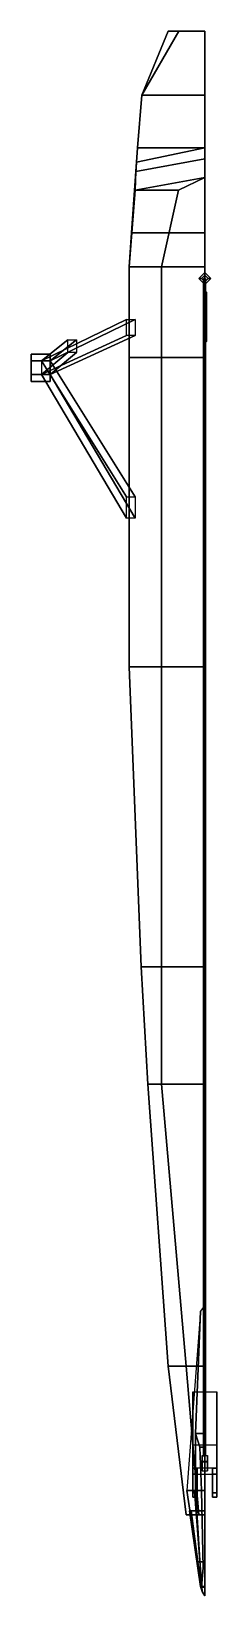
# Model space of a CAD drawing. Extents: x -2 to 0.1, y -9.4 to 9.
import ezdxf

# ---------------------------------------------------------------- set-up
doc = ezdxf.new("R2010")
doc.units = 0
doc.layers.get('0').update_dxf_attribs({"linetype": 'CONTINUOUS'})

msp = doc.modelspace()

# ---------------------------------------------------------------- linework, layer by layer
for points in [[(-0.74, 8.22, 2.94), (-0.74, 8.22, 3.65), (-0.304, 8.97, 3.244), (-0.43, 8.97, 2.94)], [(-0.74, 8.22, 3.65), (0, 8.22, 3.65), (0, 8.97, 3.37), (-0.304, 8.97, 3.244)], [(0, 8.22, 2.24), (-0.74, 8.22, 2.24), (-0.304, 8.97, 2.636), (0, 8.97, 2.51)], [(-0.74, 8.22, 2.24), (-0.74, 8.22, 2.94), (-0.43, 8.97, 2.94), (-0.304, 8.97, 2.636)], [(-0.79, 7.6, 3.79), (-0.74, 8.22, 3.65), (-0.74, 8.22, 2.24), (-0.79, 7.6, 2.08)], [(0, 7.6, 3.79), (0, 8.22, 3.65), (-0.74, 8.22, 3.65), (-0.79, 7.6, 3.79)], [(-0.74, 8.22, 2.24), (0, 8.22, 2.24), (0, 7.6, 2.08), (-0.79, 7.6, 2.08)], [(-0.79, 7.6, 3.79), (-0.79, 7.6, 2.08), (-0.86, 6.6, 1.89), (-0.86, 6.6, 3.79)], [(-0.86, 6.6, 1.89), (-0.79, 7.6, 2.08), (0, 7.6, 2.08), (0, 6.6, 1.89)], [(0, 7.47, 4.07), (0, 7.6, 3.79), (-0.802, 7.429, 3.79), (-0.81, 7.32, 4.02)], [(0, 7.6, 3.79), (0, 7.6, 3.79), (-0.79, 7.6, 3.79), (-0.802, 7.429, 3.79)], [(-0.81, 7.32, 4.02), (-0.802, 7.429, 3.79), (-0.824, 7.111, 3.79), (-0.82, 7.1, 4.26)], [(0, 7.25, 4.26), (0, 7.47, 4.07), (-0.81, 7.32, 4.02), (-0.82, 7.1, 4.26)], [(0, 7.25, 4.26), (0, 7.25, 4.26), (-0.82, 7.1, 4.26), (-0.31, 7.1, 4.26)], [(0, 6.2, 4.4), (0, 7.25, 4.26), (-0.31, 7.1, 4.26), (-0.51, 6.2, 4.4)], [(-0.82, 7.1, 4.26), (-0.824, 7.111, 3.79), (-0.89, 6.2, 3.79), (-0.89, 6.2, 4.26)], [(-0.31, 7.1, 4.26), (-0.82, 7.1, 4.26), (-0.89, 6.2, 4.26), (-0.51, 6.2, 4.4)], [(-0.86, 6.6, 3.79), (-0.86, 6.6, 1.89), (-0.89, 6.2, 1.78), (-0.89, 6.2, 3.79)], [(-0.89, 6.2, 1.78), (-0.86, 6.6, 1.89), (0, 6.6, 1.89), (0, 6.2, 1.78)], [(-0.89, 5.13, 1.65), (-0.89, 6.2, 1.78), (0, 6.2, 1.78), (0, 5.13, 1.65)], [(-0.89, 6.2, 4.26), (-0.89, 6.2, 1.78), (-0.89, 5.13, 1.65), (-0.89, 5.13, 4.26)], [(-0.51, 6.2, 4.4), (-0.89, 6.2, 4.26), (-0.89, 5.13, 4.26), (-0.51, 5.13, 4.52)], [(0, 5.13, 4.52), (0, 6.2, 4.4), (-0.51, 6.2, 4.4), (-0.51, 5.13, 4.52)], [(0, 6.13, 4.4), (-0.07, 6.06, 4.4), (-0.04, 6.06, 5.49), (0, 6.1, 5.49)], [(0.04, 6.06, 5.49), (0, 6.1, 5.49), (-0.04, 6.06, 5.49), (0, 6.02, 5.49)], [(0.07, 6.06, 4.4), (0, 6.13, 4.4), (0, 6.1, 5.49), (0.04, 6.06, 5.49)], [(-0.07, 6.06, 4.4), (0, 5.99, 4.4), (0, 6.02, 5.49), (-0.04, 6.06, 5.49)], [(-0.015, -7.796, 6.429), (0.007, -7.795, 6.442), (0.007, 6.061, 5.473), (-0.015, 6.06, 5.46)], [(0.007, -7.797, 6.416), (-0.015, -7.796, 6.429), (-0.015, 6.06, 5.46), (0.007, 6.059, 5.447)], [(-0.01, 5.883, 4.89), (-0.01, 5.917, 4.89), (-0.01, 5.827, 4.673), (-0.01, 5.803, 4.697)], [(-0.01, 5.917, 4.89), (0.02, 5.9, 4.89), (0.02, 5.815, 4.685), (-0.01, 5.827, 4.673)], [(-0.01, 5.803, 5.083), (-0.01, 5.827, 5.107), (-0.01, 5.917, 4.89), (-0.01, 5.883, 4.89)], [(-0.01, 5.827, 5.107), (0.02, 5.815, 5.095), (0.02, 5.9, 4.89), (-0.01, 5.917, 4.89)], [(0.02, 5.9, 4.89), (-0.01, 5.883, 4.89), (-0.01, 5.803, 4.697), (0.02, 5.815, 4.685)], [(0.02, 5.815, 5.095), (-0.01, 5.803, 5.083), (-0.01, 5.883, 4.89), (0.02, 5.9, 4.89)], [(0, 5.99, 4.4), (0.07, 6.06, 4.4), (0.04, 6.06, 5.49), (0, 6.02, 5.49)], [(0.007, -7.795, 6.442), (0.007, -7.797, 6.416), (0.007, 6.059, 5.447), (0.007, 6.061, 5.473)], [(-0.01, 5.803, 4.697), (-0.01, 5.827, 4.673), (-0.01, 5.61, 4.583), (-0.01, 5.61, 4.617)], [(-0.01, 5.827, 4.673), (0.02, 5.815, 4.685), (0.02, 5.61, 4.6), (-0.01, 5.61, 4.583)], [(-0.01, 5.61, 5.163), (-0.01, 5.61, 5.197), (-0.01, 5.827, 5.107), (-0.01, 5.803, 5.083)], [(-0.01, 5.61, 5.197), (0.02, 5.61, 5.18), (0.02, 5.815, 5.095), (-0.01, 5.827, 5.107)], [(0.02, 5.815, 4.685), (-0.01, 5.803, 4.697), (-0.01, 5.61, 4.617), (0.02, 5.61, 4.6)], [(0.02, 5.61, 5.18), (-0.01, 5.61, 5.163), (-0.01, 5.803, 5.083), (0.02, 5.815, 5.095)], [(-0.92, 5.58, 1.78), (-1.92, 5.09, 0.78), (-1.92, 4.93, 0.78), (-0.92, 5.39, 1.78)], [(-0.82, 5.58, 1.78), (-1.82, 5.09, 0.78), (-1.92, 5.09, 0.78), (-0.92, 5.58, 1.78)], [(-1.82, 4.93, 0.78), (-1.82, 5.09, 0.78), (-0.82, 5.58, 1.78), (-0.82, 5.39, 1.78)], [(0.02, 5.61, 4.46), (-0.01, 5.627, 4.46), (-0.01, 5.627, 4.59), (0.02, 5.61, 4.6)], [(-0.01, 5.627, 4.46), (-0.01, 5.593, 4.46), (-0.01, 5.593, 4.59), (-0.01, 5.627, 4.59)], [(0.02, 5.61, 4.6), (-0.01, 5.61, 4.617), (-0.01, 5.417, 4.697), (0.02, 5.405, 4.685)], [(-0.01, 5.61, 4.617), (-0.01, 5.61, 4.583), (-0.01, 5.393, 4.673), (-0.01, 5.417, 4.697)], [(-0.01, 5.61, 4.583), (0.02, 5.61, 4.6), (0.02, 5.405, 4.685), (-0.01, 5.393, 4.673)], [(0.02, 5.405, 5.095), (-0.01, 5.417, 5.083), (-0.01, 5.61, 5.163), (0.02, 5.61, 5.18)], [(-0.01, 5.417, 5.083), (-0.01, 5.393, 5.107), (-0.01, 5.61, 5.197), (-0.01, 5.61, 5.163)], [(-0.01, 5.393, 5.107), (0.02, 5.405, 5.095), (0.02, 5.61, 5.18), (-0.01, 5.61, 5.197)], [(-0.01, 5.593, 4.46), (0.02, 5.61, 4.46), (0.02, 5.61, 4.6), (-0.01, 5.593, 4.59)], [(-0.92, 5.39, 1.78), (-1.92, 4.93, 0.78), (-1.82, 4.93, 0.78), (-0.82, 5.39, 1.78)], [(-1.51, 5.34, 1.81), (-1.82, 5.09, 0.78), (-1.92, 5.09, 0.78), (-1.61, 5.34, 1.81)], [(-1.61, 5.34, 1.81), (-1.92, 5.09, 0.78), (-1.92, 4.93, 0.78), (-1.61, 5.19, 1.81)], [(-1.82, 4.93, 0.78), (-1.82, 5.09, 0.78), (-1.51, 5.34, 1.81), (-1.51, 5.19, 1.81)], [(0.02, 5.405, 4.685), (-0.01, 5.417, 4.697), (-0.01, 5.337, 4.89), (0.02, 5.32, 4.89)], [(-0.01, 5.417, 4.697), (-0.01, 5.393, 4.673), (-0.01, 5.303, 4.89), (-0.01, 5.337, 4.89)], [(0.02, 5.32, 4.89), (-0.01, 5.337, 4.89), (-0.01, 5.417, 5.083), (0.02, 5.405, 5.095)], [(-0.01, 5.337, 4.89), (-0.01, 5.303, 4.89), (-0.01, 5.393, 5.107), (-0.01, 5.417, 5.083)], [(-0.01, 5.393, 4.673), (0.02, 5.405, 4.685), (0.02, 5.32, 4.89), (-0.01, 5.303, 4.89)], [(-0.01, 5.303, 4.89), (0.02, 5.32, 4.89), (0.02, 5.405, 5.095), (-0.01, 5.393, 5.107)], [(-2.04, 5.17, 0.65), (-2.04, 5.09, 0.789), (-1.82, 5.09, 0.789), (-1.82, 5.17, 0.65)], [(-2.04, 5.09, 0.511), (-2.04, 5.17, 0.65), (-1.82, 5.17, 0.65), (-1.82, 5.09, 0.511)], [(-1.61, 5.19, 1.81), (-1.92, 4.93, 0.78), (-1.82, 4.93, 0.78), (-1.51, 5.19, 1.81)], [(-1.82, 5.17, 0.65), (-1.82, 5.09, 0.789), (-1.82, 4.93, 0.789), (-1.82, 5.09, 0.511)], [(-2.04, 5.09, 0.789), (-2.04, 4.93, 0.789), (-1.82, 4.93, 0.789), (-1.82, 5.09, 0.789)], [(-2.04, 4.93, 0.511), (-2.04, 5.09, 0.511), (-1.82, 5.09, 0.511), (-1.82, 4.93, 0.511)], [(-0.92, 3.49, 1.78), (-1.92, 5.09, 0.78), (-1.92, 4.93, 0.78), (-0.92, 3.24, 1.78)], [(-0.82, 3.49, 1.78), (-1.82, 5.09, 0.78), (-1.92, 5.09, 0.78), (-0.92, 3.49, 1.78)], [(-1.82, 4.93, 0.78), (-1.82, 5.09, 0.78), (-0.82, 3.49, 1.78), (-0.82, 3.24, 1.78)], [(-1.82, 5.09, 0.511), (-1.82, 4.93, 0.789), (-1.82, 4.85, 0.65), (-1.82, 4.93, 0.511)], [(-0.89, 5.13, 4.26), (-0.89, 5.13, 1.65), (-0.89, 1.49, 1.65), (-0.89, 1.49, 4.26)], [(-0.89, 1.49, 1.65), (-0.89, 5.13, 1.65), (0, 5.13, 1.65), (0, 1.49, 1.65)], [(-0.51, 5.13, 4.52), (-0.89, 5.13, 4.26), (-0.89, 1.49, 4.26), (-0.51, 1.49, 4.52)], [(0, 1.49, 4.52), (0, 5.13, 4.52), (-0.51, 5.13, 4.52), (-0.51, 1.49, 4.52)], [(-2.04, 4.93, 0.789), (-2.04, 4.85, 0.65), (-1.82, 4.85, 0.65), (-1.82, 4.93, 0.789)], [(-2.04, 4.85, 0.65), (-2.04, 4.93, 0.511), (-1.82, 4.93, 0.511), (-1.82, 4.85, 0.65)], [(-0.92, 3.24, 1.78), (-1.92, 4.93, 0.78), (-1.82, 4.93, 0.78), (-0.82, 3.24, 1.78)], [(-0.89, 1.49, 4.26), (-0.89, 1.49, 1.65), (-0.75, -2.04, 2.22), (-0.75, -2.04, 4.26)], [(-0.75, -2.04, 2.22), (-0.89, 1.49, 1.65), (0, 1.49, 1.65), (0, -2.04, 2.22)], [(-0.51, 1.49, 4.52), (-0.89, 1.49, 4.26), (-0.75, -2.04, 4.26), (-0.51, -2.04, 4.47)], [(0, -2.04, 4.47), (0, 1.49, 4.52), (-0.51, 1.49, 4.52), (-0.51, -2.04, 4.47)], [(-0.75, -2.04, 4.26), (-0.75, -2.04, 2.22), (-0.67, -3.42, 2.46), (-0.67, -3.42, 4.26)], [(-0.67, -3.42, 2.46), (-0.75, -2.04, 2.22), (0, -2.04, 2.22), (0, -3.42, 2.46)], [(-0.51, -2.04, 4.47), (-0.75, -2.04, 4.26), (-0.67, -3.42, 4.26), (-0.51, -3.42, 4.44)], [(0, -3.42, 4.44), (0, -2.04, 4.47), (-0.51, -2.04, 4.47), (-0.51, -3.42, 4.44)], [(-0.67, -3.42, 4.26), (-0.67, -3.42, 2.46), (-0.43, -6.74, 3.02), (-0.43, -6.74, 4.26)], [(-0.43, -6.74, 3.02), (-0.67, -3.42, 2.46), (0, -3.42, 2.46), (0, -6.74, 3.02)], [(-0.51, -3.42, 4.44), (-0.67, -3.42, 4.26), (-0.43, -6.74, 4.26), (-0.22, -6.74, 4.39)], [(0, -6.74, 4.39), (0, -3.42, 4.44), (-0.51, -3.42, 4.44), (-0.22, -6.74, 4.39)], [(0, -7.53, 6.51), (0, -6.02, 4.08), (-0.05, -6.09, 4.08), (-0.11, -7.53, 6.51)], [(-0.11, -7.53, 6.51), (-0.05, -6.09, 4.08), (-0.21, -8.2, 4.08), (-0.11, -8.2, 6.51)], [(-0.43, -6.74, 4.26), (-0.43, -6.74, 3.02), (-0.22, -8.49, 3.65), (-0.22, -8.49, 3.97)], [(-0.22, -8.49, 3.65), (-0.43, -6.74, 3.02), (0, -6.74, 3.02), (0, -8.49, 3.65)], [(-0.22, -6.74, 4.39), (-0.43, -6.74, 4.26), (-0.22, -8.49, 3.97), (-0.07, -8.49, 4.03)], [(0, -8.49, 4.03), (0, -6.74, 4.39), (-0.22, -6.74, 4.39), (-0.07, -8.49, 4.03)], [(-0.14, -7.04, 3.13), (-0.14, -7.94, 3.11), (-0.14, -8.01, 3.17), (-0.14, -7.67, 3.36)], [(0.14, -7.04, 3.13), (0.14, -7.94, 3.11), (-0.14, -7.94, 3.11), (-0.14, -7.04, 3.13)], [(0.14, -8.01, 3.17), (0.14, -7.94, 3.11), (0.14, -7.04, 3.13), (0.14, -7.67, 3.36)], [(-0.06, -7.69, 6.65), (-0.11, -7.53, 6.51), (-0.11, -8.2, 6.51), (-0.04, -8.2, 6.65)], [(0, -7.69, 6.65), (0, -7.53, 6.51), (-0.11, -7.53, 6.51), (-0.06, -7.69, 6.65)], [(-0.14, -7.67, 3.36), (-0.14, -8.01, 3.17), (0.14, -8.01, 3.17), (0.14, -7.67, 3.36)], [(0, -8.2, 6.65), (0, -7.69, 6.65), (-0.06, -7.69, 6.65), (-0.04, -8.2, 6.65)], [(-0.03, -7.87, 3.43), (-0.03, -7.79, 3.4), (-0.03, -7.86, 3.25), (-0.03, -7.97, 3.19)], [(-0.03, -7.86, 3.25), (-0.03, -7.79, 3.4), (0.03, -7.79, 3.4), (0.03, -7.86, 3.25)], [(0.03, -7.97, 3.19), (0.03, -7.87, 3.43), (-0.03, -7.87, 3.43), (-0.03, -7.97, 3.19)], [(0.03, -7.86, 3.25), (0.03, -7.79, 3.4), (0.03, -7.87, 3.43), (0.03, -7.97, 3.19)], [(-0.14, -8.01, 3.17), (-0.14, -7.94, 3.11), (-0.14, -8.23, 2.85), (-0.14, -8.28, 2.91)], [(-0.14, -8.23, 2.85), (-0.14, -7.94, 3.11), (-0.09, -7.94, 3.11), (-0.09, -8.23, 2.85)], [(-0.09, -8.28, 2.91), (-0.09, -8.01, 3.17), (-0.14, -8.01, 3.17), (-0.14, -8.28, 2.91)], [(-0.09, -8.23, 2.85), (-0.09, -7.94, 3.11), (-0.09, -8.01, 3.17), (-0.09, -8.28, 2.91)], [(0.09, -8.23, 2.85), (0.09, -7.94, 3.11), (0.14, -7.94, 3.11), (0.14, -8.23, 2.85)], [(0.09, -8.01, 3.17), (0.09, -7.94, 3.11), (0.09, -8.23, 2.85), (0.09, -8.28, 2.91)], [(0.14, -8.28, 2.91), (0.14, -8.01, 3.17), (0.09, -8.01, 3.17), (0.09, -8.28, 2.91)], [(0.14, -8.23, 2.85), (0.14, -7.94, 3.11), (0.14, -8.01, 3.17), (0.14, -8.28, 2.91)], [(-0.119, -8.2, 6.28), (-0.21, -8.2, 4.08), (-0.03, -9.39, 4.08), (-0.03, -9.39, 6.28)], [(-0.03, -9.39, 4.08), (-0.21, -8.2, 4.08), (0, -8.2, 4.08), (0, -9.44, 4.08)], [(-0.14, -8.28, 2.91), (-0.14, -8.23, 2.85), (-0.09, -8.23, 2.85), (-0.09, -8.28, 2.91)], [(-0.11, -8.2, 6.51), (-0.119, -8.2, 6.28), (-0.03, -9.39, 6.28), (-0.04, -9.34, 6.51)], [(-0.04, -8.2, 6.65), (-0.11, -8.2, 6.51), (-0.04, -9.34, 6.51), (-0.02, -9.11, 6.65)], [(0, -9.11, 6.65), (0, -8.2, 6.65), (-0.04, -8.2, 6.65), (-0.02, -9.11, 6.65)], [(0.09, -8.28, 2.91), (0.09, -8.23, 2.85), (0.14, -8.23, 2.85), (0.14, -8.28, 2.91)], [(-0.174, -8.44, 4.08), (-0.18, -8.44, 3.82), (-0.05, -9.33, 3.82), (-0.03, -9.39, 4.08)], [(0, -8.44, 4.08), (0, -8.44, 3.82), (-0.18, -8.44, 3.82), (-0.174, -8.44, 4.08)], [(-0.18, -8.44, 3.82), (-0.16, -8.44, 3.64), (-0.08, -9.04, 3.64), (-0.05, -9.33, 3.82)], [(0, -8.44, 3.82), (0, -8.44, 3.64), (-0.16, -8.44, 3.64), (-0.18, -8.44, 3.82)], [(-0.08, -9.04, 3.64), (-0.16, -8.44, 3.64), (0, -8.44, 3.64), (0, -9.04, 3.64)], [(-0.22, -8.49, 3.97), (-0.22, -8.49, 3.65), (0, -8.49, 3.65), (0, -8.49, 3.97)], [(-0.07, -8.49, 4.03), (-0.22, -8.49, 3.97), (0, -8.49, 3.97), (0, -8.49, 4.03)], [(-0.05, -9.33, 3.82), (-0.08, -9.04, 3.64), (0, -9.04, 3.64), (0, -9.33, 3.82)], [(-0.02, -9.11, 6.65), (-0.04, -9.34, 6.51), (0, -9.34, 6.51), (0, -9.11, 6.65)], [(-0.03, -9.39, 4.08), (-0.05, -9.33, 3.82), (0, -9.33, 3.82), (0, -9.44, 4.08)], [(-0.04, -9.34, 6.51), (-0.03, -9.39, 6.28), (0, -9.44, 6.28), (0, -9.34, 6.51)], [(-0.03, -9.39, 6.28), (-0.03, -9.39, 4.08), (0, -9.44, 4.08), (0, -9.44, 6.28)]]:
    msp.add_3dface(points)

doc.saveas('drawing.dxf')
